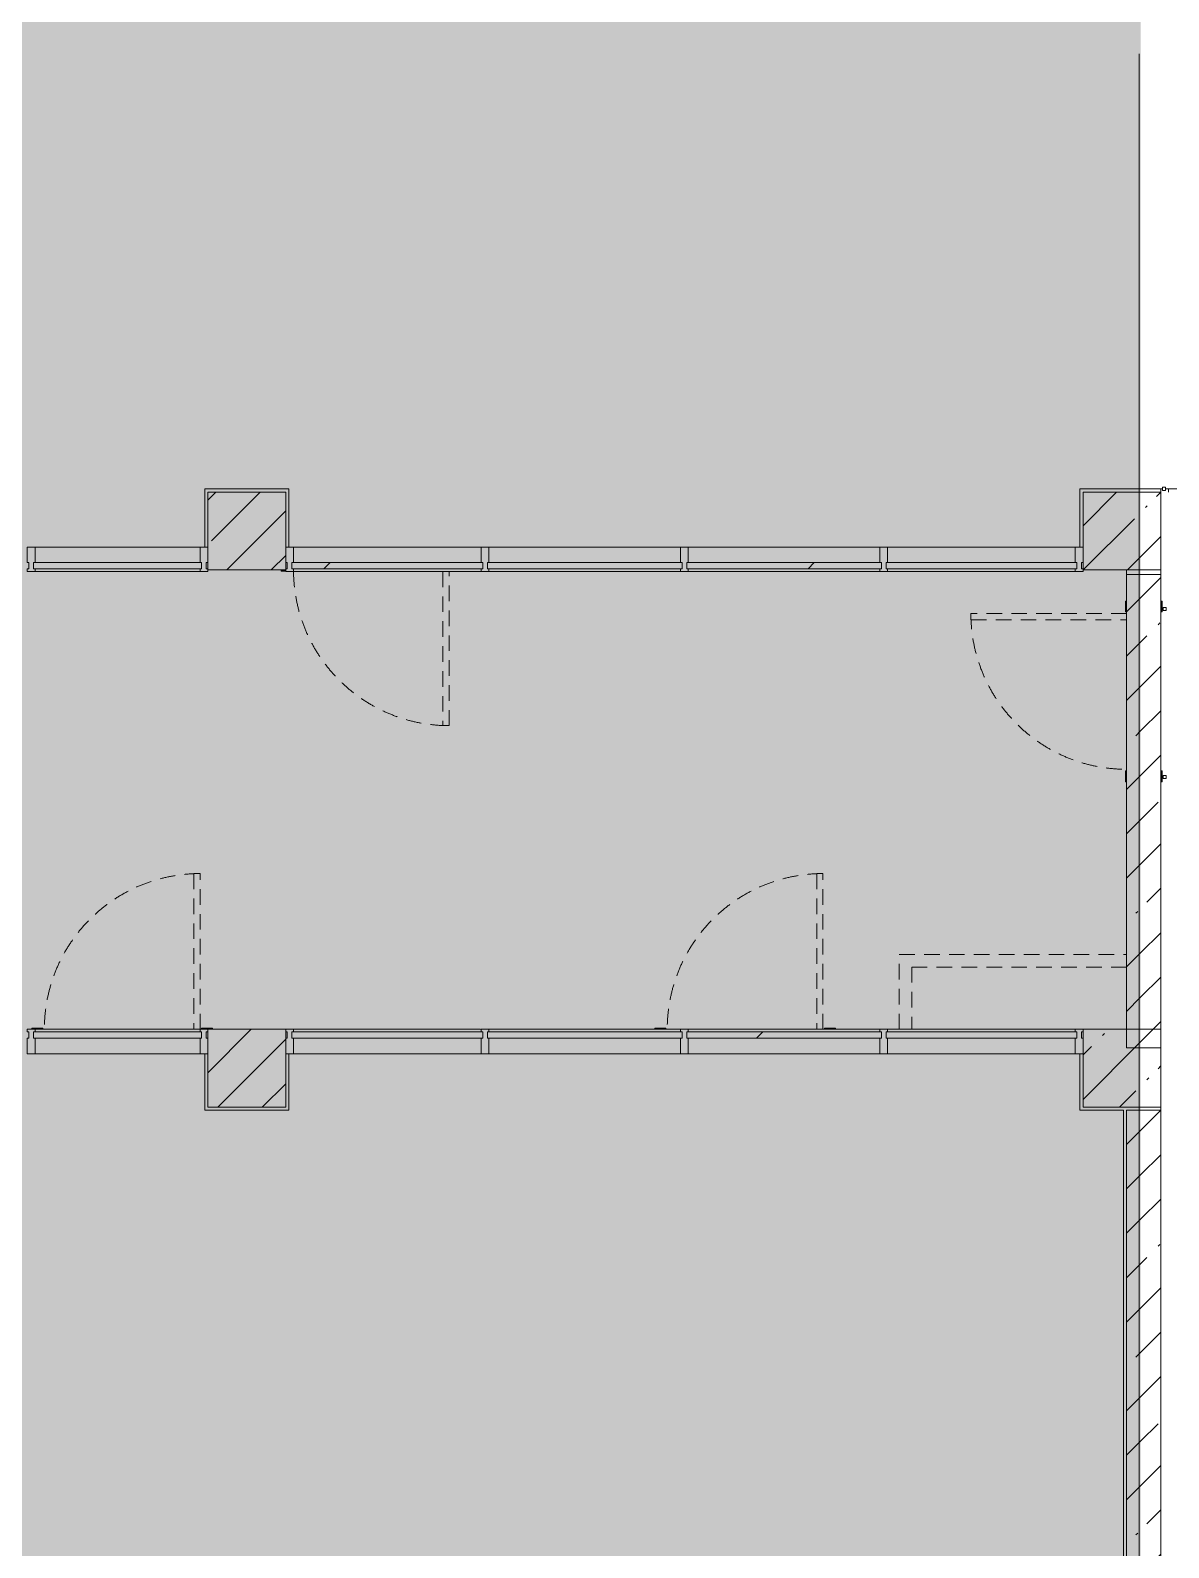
# Model space of a CAD drawing. Header units: millimetres. Extents: x 35111 to 235598, y -8553 to 29000.
# Drawn here: x 186028 to 193338, y 12321 to 22065 of the extents above; entities that cross this region are included whole.
import ezdxf

# ---------------------------------------------------------------- set-up
doc = ezdxf.new("R2010")
doc.units = ezdxf.units.MM
doc.linetypes.add('200_ШТРИХ__ш1_п0_6_', pattern=[160, 100, -60])
doc.layers.add('A-DETL-GENF-3', color=7, linetype='Continuous', lineweight=9, true_color=0xc0c0c0, transparency=0.4)
for name, color, linetype, lineweight in [('A-DETL-MBND-1', 7, '200_ШТРИХ__ш1_п0_6_', 9), ('A-GLAZ-CURT-3', 7, 'Continuous', 5), ('A-WALL-2', 7, 'Continuous', 5), ('I-WALL-3', 7, 'Continuous', 5), ('S-COLS-1', 7, 'Continuous', 5), ('Оси', 7, 'Continuous', 9)]:
    doc.layers.add(name, color=color, linetype=linetype, lineweight=lineweight)
for name, color, linetype, lineweight, true_color in [('A-FLOR-1', 7, 'Continuous', 5, 0xb7b7b7), ('A-FLOR-2', 7, 'Continuous', 5, 0xaaaaaa), ('A-GLAZ-CURT-2', 7, 'Continuous', 5, 0x737373), ('A-GLAZ-CWMG-2', 7, 'Continuous', 5, 0x737373), ('I-WALL-2', 7, 'Continuous', 5, 0x737373), ('S-COLS-2', 7, 'Continuous', 5, 0x737373)]:
    doc.layers.add(name, color=color, linetype=linetype, lineweight=lineweight, true_color=true_color)
pattern_1 = [(45, (108587.53, 0), (-285.1231, 285.1231), []), (45, (108872.65, 0), (-285.1231, 285.1231), [504.031, -100.806, 16.764, -84.042])]
pattern_2 = [(45, (-84450, -18850), (-285.1231, 285.1231), []), (45, (-84164.88, -18850), (-285.1231, 285.1231), [504.031, -100.806, 16.764, -84.042])]

# ---------------------------------------------------------------- blocks, each defined once
blk = doc.blocks.new('110_Дверь_СКБ_1Ст_Внутренняя1 - Д-4 1100x2100h_су мгн-V228-3_9_2_птичка')
at = {"layer": 'A-DETL-MBND-1'}
for points in [[(-447.5, 1100), (-487.5, 1100), (-487.5, 110), (-447.5, 110), (-447.5, 537.6)], [(562.5, 108), (562.5, 100), (592.5, 100), (592.5, 108)]]:
    blk.add_hatch(color=256, dxfattribs=at).paths.add_polyline_path(points)
for p, q in [((-487.5, 1100), (-487.5, 110)), ((-447.5, 1100), (-487.5, 1100)), ((-447.5, 110), (-447.5, 1100)), ((592.5, 108), (562.5, 108)), ((592.5, 100), (592.5, 108))]:
    blk.add_line(p, q, dxfattribs=at)
blk.add_arc((-487.5, 100), 1000, 0.57956, 90, dxfattribs=at)
blk = doc.blocks.new('BSC_Колонна _Прямоугольная - 500х500-V245-3_9_2_птичка')
at = {"layer": 'S-COLS-1'}
h = blk.add_hatch(dxfattribs=at)
h.set_pattern_fill('FP_140', color=256, style=0, pattern_type=2)
h.set_pattern_definition([(45, (-78830, -15400), (-285.1231, 285.1231), []), (45, (-78544.88, -15400), (-285.1231, 285.1231), [504.031, -100.806, 16.764, -84.042])])
h.paths.add_polyline_path([(-250, -250), (250, -250), (250, 250), (-250, 250), (-250, -129.8)])
at = {"layer": 'S-COLS-2'}
for p, q in [((250, 250), (-250, 250)), ((-250, 250), (-250, -250)), ((250, -250), (250, 250)), ((-250, -250), (250, -250))]:
    blk.add_line(p, q, dxfattribs=at)
blk = doc.blocks.new('110_Дверь_СКБ_1Ст_Внутренняя1 - Д-4 _л_ 1100x2100h_су мгн-32399982-3_9_2_птичка')
at = {"layer": 'A-DETL-MBND-1'}
for points in [[(472.5, 221.1), (472.5, 110), (512.5, 110), (512.5, 1110), (472.5, 1110), (472.5, 687.2)], [(-567.5, 110), (-497.5, 110), (-497.5, 118), (-567.5, 118)], [(522.5, 110), (592.5, 110), (592.5, 118), (522.5, 118)], [(-567.5, -118), (-497.5, -118), (-497.5, -110), (-567.5, -110)], [(522.5, -118), (592.5, -118), (592.5, -110), (522.5, -110)]]:
    blk.add_hatch(color=256, dxfattribs=at).paths.add_polyline_path(points)
for p, q in [((512.5, 1110), (472.5, 1110)), ((472.5, 1110), (472.5, 110)), ((512.5, 110), (512.5, 1110)), ((-497.5, 118), (-567.5, 118)), ((-567.5, 118), (-567.5, 110)), ((-497.5, 110), (-497.5, 118)), ((592.5, 118), (522.5, 118)), ((522.5, 118), (522.5, 110)), ((592.5, 110), (592.5, 118)), ((-567.5, -110), (-567.5, -118)), ((-567.5, -118), (-497.5, -118)), ((-497.5, -118), (-497.5, -110)), ((522.5, -110), (522.5, -118)), ((522.5, -118), (592.5, -118)), ((592.5, -118), (592.5, -110))]:
    blk.add_line(p, q, dxfattribs=at)
blk.add_arc((512.5, 110), 1000, 90, 180, dxfattribs=at)
blk = doc.blocks.new('110_Дверь_СКБ_1Ст_Внутренняя1 - Д-4 _л_ 1100x2100h_су мгн-32399984-3_9_2_птичка')
at = {"layer": 'A-DETL-MBND-1'}
for points in [[(472.5, 40), (512.5, 40), (512.5, 1040), (472.5, 1040), (472.5, 108)], [(-547.5, 40), (-497.5, 40), (-497.5, 48), (-567.5, 48), (-567.5, 40), (-557.5, 40)], [(562.5, 40), (592.5, 40), (592.5, 48), (522.5, 48), (522.5, 40), (552.5, 40)]]:
    blk.add_hatch(color=256, dxfattribs=at).paths.add_polyline_path(points)
for p, q in [((512.5, 1040), (472.5, 1040)), ((472.5, 1040), (472.5, 40)), ((512.5, 40), (512.5, 1040)), ((-497.5, 48), (-567.5, 48)), ((-567.5, 48), (-567.5, 40)), ((-497.5, 40), (-497.5, 48)), ((592.5, 48), (522.5, 48)), ((522.5, 48), (522.5, 40)), ((592.5, 40), (592.5, 48))]:
    blk.add_line(p, q, dxfattribs=at)
blk.add_arc((512.5, 40), 1000, 90, 180, dxfattribs=at)
blk = doc.blocks.new('BSC_Колонна _Прямоугольная - 500х500-V298-3_9_2_птичка')
at = {"layer": 'S-COLS-1'}
h = blk.add_hatch(dxfattribs=at)
h.set_pattern_fill('FP_149', color=256, style=0, pattern_type=2)
h.set_pattern_definition([(45, (-78830, -18850), (-285.1231, 285.1231), []), (45, (-78544.88, -18850), (-285.1231, 285.1231), [504.031, -100.806, 16.764, -84.042])])
h.paths.add_polyline_path([(-250, -250), (250, -250), (250, 250), (-250, 250), (-250, -109.1)])
at = {"layer": 'S-COLS-2'}
for p, q in [((250, 250), (-250, 250)), ((-250, 250), (-250, -250)), ((250, -250), (250, 250)), ((-250, -250), (250, -250))]:
    blk.add_line(p, q, dxfattribs=at)
blk = doc.blocks.new('BSC_Колонна _Прямоугольная - 500х500-V299-3_9_2_птичка')
at = {"layer": 'S-COLS-1'}
h = blk.add_hatch(dxfattribs=at)
h.set_pattern_fill('FP_150', color=256, style=0, pattern_type=2)
h.set_pattern_definition(pattern_2)
h.paths.add_polyline_path([(-81.1, -250), (120, -250), (120, 250), (-250, 250), (-250, -250)])
h = blk.add_hatch(dxfattribs=at)
h.set_pattern_fill('FP_150', color=256, style=0, pattern_type=2)
h.set_pattern_definition(pattern_2)
h.paths.add_polyline_path([(250, -250), (250, 250), (120, 250), (120, -250)])
for p, q in [((250, 250), (120, 250)), ((250, -250), (250, 250)), ((120, -250), (250, -250))]:
    blk.add_line(p, q, dxfattribs=at)
at = {"layer": 'S-COLS-2'}
for p, q in [((120, 250), (-250, 250)), ((-250, 250), (-250, -250)), ((-250, -250), (120, -250))]:
    blk.add_line(p, q, dxfattribs=at)
blk = doc.blocks.new('Прямоугольный импост - Импост структурный с накладкой - 160мм-23618922-3_9_2_птичка')
at = {"layer": 'A-GLAZ-CWMG-2'}
for p, q in [((-50, 0), (-50, 17)), ((-50, 17), (0, 17)), ((-40, 0), (-50, 0)), ((-40, -40), (-40, 0)), ((0, 0), (-10, 0)), ((-10, 0), (-10, -40)), ((0, 17), (0, 7)), ((-50, -140), (-50, -40)), ((-50, -40), (-40, -40)), ((-10, -40), (0, -40)), ((0, -140), (-50, -140))]:
    blk.add_line(p, q, dxfattribs=at)
blk = doc.blocks.new('Прямоугольный импост - Импост структурный с накладкой - 160мм-30335138-3_9_2_птичка')
at = {"layer": 'A-GLAZ-CWMG-2'}
for p, q in [((-50, 40), (-50, 140)), ((-50, 140), (0, 140)), ((-40, 40), (-50, 40)), ((-50, -17), (-50, 0)), ((-50, 0), (-40, 0)), ((-40, 0), (-40, 40)), ((-10, 40), (-10, 0)), ((0, 40), (-10, 40)), ((-10, 0), (0, 0)), ((0, -17), (-50, -17))]:
    blk.add_line(p, q, dxfattribs=at)
blk = doc.blocks.new('Системная панель - Стекло - 40мм-30335156-3_9_2_птичка')
at = {"layer": 'A-GLAZ-CURT-3'}
h = blk.add_hatch(dxfattribs=at)
h.set_pattern_fill('FP_154', color=256, style=0, pattern_type=2)
h.set_pattern_definition([(45, (-80232.5, -15133), (-1414.214, 1414.214), [1000, -3000]), (45, (-81232.5, -15633), (-1414.214, 1414.214), [3000, -1000]), (45, (-79232.5, -16133), (-1414.214, 1414.214), [1000, -3000])])
h.paths.add_polyline_path([(-490.7, -40), (612.5, -40), (612.5, 0), (-612.5, 0), (-612.5, -40)])
at = {"layer": 'A-GLAZ-CURT-2'}
for p, q in [((612.5, 0), (-612.5, 0)), ((-612.5, 0), (-612.5, -40)), ((-612.5, -40), (612.5, -40)), ((612.5, -40), (612.5, 0))]:
    blk.add_line(p, q, dxfattribs=at)
blk = doc.blocks.new('Прямоугольный импост - Импост структурный с накладкой - 160мм-23562106-3_9_2_птичка')
at = {"layer": 'A-GLAZ-CWMG-2'}
for p, q in [((80330.2, 15650), (79130, 15650)), ((80335, 15493), (79130, 15493))]:
    blk.add_line(p, q, dxfattribs=at)
blk = doc.blocks.new('Прямоугольный импост - Импост структурный с накладкой - 160мм-V301-3_9_2_птичка')
at = {"layer": 'A-GLAZ-CWMG-2'}
for p, q in [((-50, 40), (-50, 140)), ((-50, 140), (0, 140)), ((0, 140), (0, 40)), ((-40, 40), (-50, 40)), ((-50, -17), (-50, 0)), ((-50, 0), (-40, 0)), ((-40, 0), (-40, 40)), ((-10, 40), (-10, 0)), ((0, 40), (-10, 40)), ((-10, 0), (0, 0)), ((0, 0), (0, -17)), ((0, -17), (-50, -17))]:
    blk.add_line(p, q, dxfattribs=at)
blk = doc.blocks.new('Прямоугольный импост - Импост структурный с накладкой - 160мм-30335139-3_9_2_птичка')
at = {"layer": 'A-GLAZ-CWMG-2'}
for p, q in [((0, 140), (-50, 140)), ((-50, 140), (-50, 40)), ((-50, 40), (-40, 40)), ((-40, 0), (-50, 0)), ((-50, 0), (-50, -17)), ((-40, 40), (-40, 0)), ((-10, 0), (-10, 40)), ((-10, 40), (0, 40)), ((0, 0), (-10, 0)), ((-50, -17), (0, -17))]:
    blk.add_line(p, q, dxfattribs=at)
blk = doc.blocks.new('Системная панель - Стекло - 40мм-30335157-3_9_2_птичка')
at = {"layer": 'A-GLAZ-CURT-3'}
h = blk.add_hatch(dxfattribs=at)
h.set_pattern_fill('FP_155', color=256, style=0, pattern_type=2)
h.set_pattern_definition([(45, (-82780, -15133), (-1414.214, 1414.214), [1000, -3000]), (45, (-83780, -15633), (-1414.214, 1414.214), [3000, -1000]), (45, (-81780, -16133), (-1414.214, 1414.214), [1000, -3000])])
h.paths.add_polyline_path([(625, -40), (625, 0), (-625, 0), (-625, -40), (-241.6, -40)])
at = {"layer": 'A-GLAZ-CURT-2'}
for p, q in [((625, 0), (-625, 0)), ((-625, 0), (-625, -40)), ((-625, -40), (625, -40)), ((625, -40), (625, 0))]:
    blk.add_line(p, q, dxfattribs=at)
blk = doc.blocks.new('Прямоугольный импост - Импост структурный с накладкой - 160мм-23562108-3_9_2_птичка')
at = {"layer": 'A-GLAZ-CWMG-2'}
for p, q in [((82895, 15650), (81665, 15650)), ((82895, 15493), (81665, 15493))]:
    blk.add_line(p, q, dxfattribs=at)
blk = doc.blocks.new('Прямоугольный импост - Импост структурный с накладкой - 160мм-30335135-3_9_2_птичка')
at = {"layer": 'A-GLAZ-CWMG-2'}
for p, q in [((-25, 40), (-25, 140)), ((-25, 140), (25, 140)), ((25, 140), (25, 40)), ((-15, 40), (-25, 40)), ((-25, -17), (-25, 0)), ((-25, 0), (-15, 0)), ((-15, 0), (-15, 40)), ((15, 40), (15, 0)), ((25, 40), (15, 40)), ((15, 0), (25, 0)), ((25, 0), (25, -17)), ((25, -17), (-25, -17))]:
    blk.add_line(p, q, dxfattribs=at)
blk = doc.blocks.new('Системная панель - Стекло - 40мм-23618921-3_9_2_птичка')
at = {"layer": 'A-GLAZ-CURT-3'}
h = blk.add_hatch(dxfattribs=at)
h.set_pattern_fill('FP_156', color=256, style=0, pattern_type=2)
h.set_pattern_definition([(45, (-80232.5, -18107), (-1414.214, 1414.214), [1000, -3000]), (45, (-81232.5, -18607), (-1414.214, 1414.214), [3000, -1000]), (45, (-79232.5, -19107), (-1414.214, 1414.214), [1000, -3000])])
h.paths.add_polyline_path([(612.5, 0), (612.5, 40), (-612.5, 40), (-612.5, 0), (-490.7, 0)])
at = {"layer": 'A-GLAZ-CURT-2'}
for p, q in [((612.5, 40), (-612.5, 40)), ((-612.5, 40), (-612.5, 0)), ((612.5, 0), (612.5, 40)), ((-612.5, 0), (612.5, 0))]:
    blk.add_line(p, q, dxfattribs=at)
blk = doc.blocks.new('Прямоугольный импост - Импост структурный с накладкой - 160мм-23562040-3_9_2_птичка')
at = {"layer": 'A-GLAZ-CWMG-2'}
for p, q in [((80335, 18747), (79130, 18747)), ((80335, 18590), (79130, 18590))]:
    blk.add_line(p, q, dxfattribs=at)
blk = doc.blocks.new('Прямоугольный импост - Импост структурный с накладкой - 160мм-23618923-3_9_2_птичка')
at = {"layer": 'A-GLAZ-CWMG-2'}
for p, q in [((0, 17), (-50, 17)), ((-50, 17), (-50, 0)), ((-50, 0), (-40, 0)), ((-40, 0), (-40, -40)), ((-10, -40), (-10, 0)), ((-10, 0), (0, 0)), ((0, 7), (0, 17)), ((-40, -40), (-50, -40)), ((-50, -40), (-50, -140)), ((0, -40), (-10, -40)), ((-50, -140), (0, -140))]:
    blk.add_line(p, q, dxfattribs=at)
blk = doc.blocks.new('Системная панель - Стекло - 40мм-V302-3_9_2_птичка')
at = {"layer": 'A-GLAZ-CURT-2'}
for p, q in [((612.5, 40), (-612.5, 40)), ((-612.5, 40), (-612.5, 0)), ((612.5, 0), (612.5, 40)), ((-612.5, 0), (612.5, 0))]:
    blk.add_line(p, q, dxfattribs=at)
blk = doc.blocks.new('Прямоугольный импост - Импост структурный с накладкой - 160мм-23618920-3_9_2_птичка')
at = {"layer": 'A-GLAZ-CWMG-2'}
for p, q in [((-25, 0), (-25, 17)), ((-25, 17), (25, 17)), ((-15, 0), (-25, 0)), ((-15, -40), (-15, 0)), ((25, 0), (15, 0)), ((15, 0), (15, -40)), ((25, 17), (25, 0)), ((-25, -140), (-25, -40)), ((-25, -40), (-15, -40)), ((15, -40), (25, -40)), ((25, -40), (25, -140)), ((25, -140), (-25, -140))]:
    blk.add_line(p, q, dxfattribs=at)
blk = doc.blocks.new('Системная панель - Стекло - 40мм-V322-3_9_2_птичка')
at = {"layer": 'A-GLAZ-CURT-2'}
for p, q in [((625, 0), (-625, 0)), ((-625, 0), (-625, -40)), ((-625, -40), (625, -40)), ((625, -40), (625, 0))]:
    blk.add_line(p, q, dxfattribs=at)
blk = doc.blocks.new('Системная панель - Стекло - 40мм-23618924-3_9_2_птичка')
at = {"layer": 'A-GLAZ-CURT-3'}
h = blk.add_hatch(dxfattribs=at)
h.set_pattern_fill('FP_176', color=256, style=0, pattern_type=2)
h.set_pattern_definition([(45, (-82780, -18107), (-1414.214, 1414.214), [1000, -3000]), (45, (-83780, -18607), (-1414.214, 1414.214), [3000, -1000]), (45, (-81780, -19107), (-1414.214, 1414.214), [1000, -3000])])
h.paths.add_polyline_path([(625, 0), (625, 40), (-625, 40), (-625, 0)])
at = {"layer": 'A-GLAZ-CURT-2'}
for p, q in [((625, 40), (-625, 40)), ((-625, 40), (-625, 0)), ((-625, 0), (625, 0)), ((625, 0), (625, 40))]:
    blk.add_line(p, q, dxfattribs=at)
blk = doc.blocks.new('Прямоугольный импост - Импост структурный с накладкой - 160мм-23562109-3_9_2_птичка')
at = {"layer": 'A-GLAZ-CWMG-2'}
for p, q in [((81615, 15650), (80385, 15650)), ((81615, 15493), (80385, 15493))]:
    blk.add_line(p, q, dxfattribs=at)
blk = doc.blocks.new('Прямоугольный импост - Импост структурный с накладкой - 160мм-30335136-3_9_2_птичка')
at = {"layer": 'A-GLAZ-CWMG-2'}
for p, q in [((-25, 40), (-25, 140)), ((-25, 140), (25, 140)), ((25, 140), (25, 40)), ((-15, 40), (-25, 40)), ((-25, -17), (-25, 0)), ((-25, 0), (-15, 0)), ((-15, 0), (-15, 40)), ((15, 40), (15, 0)), ((25, 40), (15, 40)), ((15, 0), (25, 0)), ((25, 0), (25, -17)), ((25, -17), (-25, -17))]:
    blk.add_line(p, q, dxfattribs=at)
blk = doc.blocks.new('Прямоугольный импост - Импост структурный с накладкой - 160мм-22751478-3_9_2_птичка')
at = {"layer": 'A-GLAZ-CWMG-2'}
for p, q in [((82895, 18747), (81665, 18747)), ((82895, 18590), (81665, 18590))]:
    blk.add_line(p, q, dxfattribs=at)
blk = doc.blocks.new('Системная панель - Стекло - 40мм-V323-3_9_2_птичка')
at = {"layer": 'A-GLAZ-CURT-2'}
for p, q in [((625, 40), (-625, 40)), ((-625, 40), (-625, 0)), ((-625, 0), (625, 0)), ((625, 0), (625, 40))]:
    blk.add_line(p, q, dxfattribs=at)
blk = doc.blocks.new('Системная панель - Стекло - 40мм-V324-3_9_2_птичка')
at = {"layer": 'A-GLAZ-CURT-2'}
for p, q in [((612.5, 0), (-612.5, 0)), ((-612.5, 0), (-612.5, -40)), ((-612.5, -40), (612.5, -40)), ((612.5, -40), (612.5, 0))]:
    blk.add_line(p, q, dxfattribs=at)
blk = doc.blocks.new('Прямоугольный импост - Импост структурный с накладкой - 160мм-23562112-3_9_2_птичка')
at = {"layer": 'A-GLAZ-CWMG-2'}
for p, q in [((84150, 15650), (82945, 15650)), ((84150, 15493), (82945, 15493))]:
    blk.add_line(p, q, dxfattribs=at)
blk = doc.blocks.new('Системная панель - Стекло - 40мм-V327-3_9_2_птичка')
at = {"layer": 'A-GLAZ-CURT-2'}
for p, q in [((540, 0), (-540, 0)), ((-540, 0), (-540, -40)), ((540, -40), (540, 0)), ((-540, -40), (540, -40))]:
    blk.add_line(p, q, dxfattribs=at)
blk = doc.blocks.new('Прямоугольный импост - Импост структурный с накладкой - 160мм-23562335-3_9_2_птичка')
at = {"layer": 'A-GLAZ-CWMG-2'}
for p, q in [((78530, 15650), (77470, 15650)), ((78530, 15493), (77470, 15493))]:
    blk.add_line(p, q, dxfattribs=at)
blk = doc.blocks.new('Системная панель - Стекло - 40мм-V328-3_9_2_птичка')
at = {"layer": 'A-GLAZ-CURT-2'}
for p, q in [((540, 40), (-540, 40)), ((-540, 40), (-540, 0)), ((-540, 0), (540, 0)), ((540, 0), (540, 40))]:
    blk.add_line(p, q, dxfattribs=at)
blk = doc.blocks.new('Прямоугольный импост - Импост структурный с накладкой - 160мм-23562401-3_9_2_птичка')
at = {"layer": 'A-GLAZ-CWMG-2'}
for p, q in [((75150, 18747), (74090, 18747)), ((75150, 18590), (74090, 18590))]:
    blk.add_line(p, q, dxfattribs=at)

msp = doc.modelspace()

# ---------------------------------------------------------------- hatches: boundary and pattern name
at = {"layer": 'A-DETL-GENF-3'}
msp.add_hatch(color=256, dxfattribs=at).paths.add_polyline_path([(179439.5, -251.7), (184437.5, -251.7), (184437.5, 3288.3), (193157.5, 3288.3), (193157.5, 27348.3), (150497.5, 27348.3), (150497.5, 23888.3), (146897.6, 23888.3), (146897.6, -251.7), (178507.3, -251.7)])
at = {"layer": 'I-WALL-3'}
h = msp.add_hatch(dxfattribs=at)
h.set_pattern_fill('FP_101', color=256, style=0, pattern_type=2)
h.set_pattern_definition(pattern_1)
h.paths.add_polyline_path([(193157.5, 15530), (193157.5, 18570), (193067.5, 18570), (193067.5, 15530)])
h = msp.add_hatch(dxfattribs=at)
h.set_pattern_fill('FP_101', color=256, style=0, pattern_type=2)
h.set_pattern_definition(pattern_1)
h.paths.add_polyline_path([(193287.5, 15530), (193287.5, 18570), (193157.5, 18570), (193157.5, 15530)])
h = msp.add_hatch(dxfattribs=at)
h.set_pattern_fill('FP_101', color=256, style=0, pattern_type=2)
h.set_pattern_definition(pattern_1)
h.paths.add_polyline_path([(193157.5, 4050), (193157.5, 15130), (193067.5, 15130), (193067.5, 4050)])
h = msp.add_hatch(dxfattribs=at)
h.set_pattern_fill('FP_101', color=256, style=0, pattern_type=2)
h.set_pattern_definition(pattern_1)
h.paths.add_polyline_path([(193157.5, 4050), (193287.5, 4050), (193287.5, 15130), (193157.5, 15130), (193157.5, 4279.6)])
at = {"layer": 'S-COLS-1'}
h = msp.add_hatch(dxfattribs=at)
h.set_pattern_fill('FP_101', color=256, style=0, pattern_type=2)
h.set_pattern_definition(pattern_1)
h.paths.add_polyline_path([(193157.5, 15150), (193157.5, 15650), (192787.5, 15650), (192787.5, 15150)])
h = msp.add_hatch(dxfattribs=at)
h.set_pattern_fill('FP_101', color=256, style=0, pattern_type=2)
h.set_pattern_definition(pattern_1)
h.paths.add_polyline_path([(193287.5, 15150), (193287.5, 15650), (193157.5, 15650), (193157.5, 15150)])

# ---------------------------------------------------------------- linework, layer by layer
at = {"layer": 'A-DETL-MBND-1'}
for p, q in [((193322.5, 18358.5), (193302.5, 18358.5)), ((193302.5, 18358.5), (193302.5, 18338.5)), ((193302.5, 18338.5), (193322.5, 18338.5)), ((193322.5, 18338.5), (193322.5, 18358.5)), ((193322.5, 17280), (193302.5, 17280)), ((193302.5, 17280), (193302.5, 17260)), ((193302.5, 17260), (193322.5, 17260)), ((193322.5, 17260), (193322.5, 17280)), ((191607.5, 15650), (191607.5, 16130)), ((191607.5, 16130), (193067.5, 16130)), ((191687.5, 16050), (191687.5, 15650)), ((193067.5, 16050), (191687.5, 16050))]:
    msp.add_line(p, q, dxfattribs=at)
at = {"layer": 'A-FLOR-1'}
for p, q in [((187147.5, 18747), (187147.5, 19120)), ((187147.5, 19120), (187687.5, 19120)), ((187687.5, 19120), (187687.5, 18747)), ((192767.5, 18747), (192767.5, 19120)), ((192767.5, 19120), (193298, 19120)), ((193067.5, 18600), (193067.5, 18570)), ((187147.5, 15130), (187147.5, 15493)), ((187687.5, 15493), (187687.5, 15130)), ((192767.5, 15130), (192767.5, 15493)), ((187687.5, 15130), (187147.5, 15130)), ((193047.5, 15130), (192767.5, 15130)), ((193047.5, 11900), (193047.5, 15130))]:
    msp.add_line(p, q, dxfattribs=at)
at = {"layer": 'A-FLOR-2'}
for p, q in [((193287.5, 19100), (193287.5, 19120)), ((193318, 19120), (193577.5, 19120)), ((193337.5, 19120), (193337.5, 19100)), ((193287.5, 18570), (193287.5, 18600)), ((193287.5, 15130), (193287.5, 15150))]:
    msp.add_line(p, q, dxfattribs=at)
at = {"layer": 'A-WALL-2'}
for p, q in [((193318, 19131), (193298, 19131)), ((193298, 19131), (193298, 19111)), ((193298, 19111), (193318, 19111)), ((193318, 19111), (193318, 19131))]:
    msp.add_line(p, q, dxfattribs=at)
at = {"layer": 'I-WALL-2'}
for p, q in [((193067.5, 18570), (193067.5, 15530)), ((193067.5, 15130), (193067.5, 11880))]:
    msp.add_line(p, q, dxfattribs=at)
at = {"layer": 'I-WALL-3'}
for p, q in [((193287.5, 18570), (193067.5, 18570)), ((193287.5, 15530), (193287.5, 18570)), ((193067.5, 15530), (193287.5, 15530)), ((193287.5, 15130), (193067.5, 15130)), ((193287.5, 4050), (193287.5, 15130))]:
    msp.add_line(p, q, dxfattribs=at)
at = {"layer": 'S-COLS-1'}
for p, q in [((193287.5, 15650), (193157.5, 15650)), ((193287.5, 15150), (193287.5, 15650)), ((193157.5, 15150), (193287.5, 15150))]:
    msp.add_line(p, q, dxfattribs=at)
at = {"layer": 'S-COLS-2'}
for p, q in [((193157.5, 15650), (192787.5, 15650)), ((192787.5, 15650), (192787.5, 15150)), ((192787.5, 15150), (193157.5, 15150))]:
    msp.add_line(p, q, dxfattribs=at)
at = {"layer": 'Оси'}
msp.add_line((193147.5, 10029.8), (193147.5, 21915.1), dxfattribs=at)

# ---------------------------------------------------------------- block references
at = {"layer": 'A-DETL-MBND-1'}
for name, p, rotation in [('110_Дверь_СКБ_1Ст_Внутренняя1 - Д-4 1100x2100h_су мгн-V228-3_9_2_птичка', (188230, 18700), 180), ('110_Дверь_СКБ_1Ст_Внутренняя1 - Д-4 _л_ 1100x2100h_су мгн-32399982-3_9_2_птичка', (193177.5, 17807.5), 89.9999999999999)]:
    msp.add_blockref(name, p, dxfattribs=dict(at, rotation=rotation))
for p in [(186605, 15610), (190605, 15610)]:
    msp.add_blockref('110_Дверь_СКБ_1Ст_Внутренняя1 - Д-4 _л_ 1100x2100h_су мгн-32399984-3_9_2_птичка', p, dxfattribs=at)
at = {"layer": 'A-GLAZ-CURT-2'}
for name, p in [('Системная панель - Стекло - 40мм-V328-3_9_2_птичка', (186587.5, 18607)), ('Системная панель - Стекло - 40мм-23618921-3_9_2_птичка', (188320, 18607)), ('Системная панель - Стекло - 40мм-V323-3_9_2_птичка', (189587.5, 18607)), ('Системная панель - Стекло - 40мм-23618924-3_9_2_птичка', (190867.5, 18607)), ('Системная панель - Стекло - 40мм-V302-3_9_2_птичка', (192135, 18607)), ('Системная панель - Стекло - 40мм-V327-3_9_2_птичка', (186587.5, 15633)), ('Системная панель - Стекло - 40мм-30335156-3_9_2_птичка', (188320, 15633)), ('Системная панель - Стекло - 40мм-V322-3_9_2_птичка', (189587.5, 15633)), ('Системная панель - Стекло - 40мм-30335157-3_9_2_птичка', (190867.5, 15633)), ('Системная панель - Стекло - 40мм-V324-3_9_2_птичка', (192135, 15633))]:
    msp.add_blockref(name, p, dxfattribs=at)
at = {"layer": 'A-GLAZ-CWMG-2', "extrusion": (0, 0, -1), "rotation": 180}
for name, p in [('Прямоугольный импост - Импост структурный с накладкой - 160мм-23618920-3_9_2_птичка', (-186032.5, 18607)), ('Прямоугольный импост - Импост структурный с накладкой - 160мм-23618922-3_9_2_птичка', (-187167.5, 18607)), ('Прямоугольный импост - Импост структурный с накладкой - 160мм-23618920-3_9_2_птичка', (-188947.5, 18607)), ('Прямоугольный импост - Импост структурный с накладкой - 160мм-23618920-3_9_2_птичка', (-190227.5, 18607)), ('Прямоугольный импост - Импост структурный с накладкой - 160мм-23618920-3_9_2_птичка', (-191507.5, 18607)), ('Прямоугольный импост - Импост структурный с накладкой - 160мм-23618922-3_9_2_птичка', (-192787.5, 18607)), ('Прямоугольный импост - Импост структурный с накладкой - 160мм-30335136-3_9_2_птичка', (-186032.5, 15633)), ('Прямоугольный импост - Импост структурный с накладкой - 160мм-30335138-3_9_2_птичка', (-187167.5, 15633)), ('Прямоугольный импост - Импост структурный с накладкой - 160мм-30335136-3_9_2_птичка', (-188947.5, 15633)), ('Прямоугольный импост - Импост структурный с накладкой - 160мм-30335135-3_9_2_птичка', (-190227.5, 15633)), ('Прямоугольный импост - Импост структурный с накладкой - 160мм-30335136-3_9_2_птичка', (-191507.5, 15633)), ('Прямоугольный импост - Импост структурный с накладкой - 160мм-V301-3_9_2_птичка', (-192787.5, 15633))]:
    msp.add_blockref(name, p, dxfattribs=at)
at = {"layer": 'A-GLAZ-CWMG-2'}
for name, p in [('Прямоугольный импост - Импост структурный с накладкой - 160мм-23562401-3_9_2_птичка', (111967.5, 0)), ('Прямоугольный импост - Импост структурный с накладкой - 160мм-23562040-3_9_2_птичка', (108587.5, 0)), ('Прямоугольный импост - Импост структурный с накладкой - 160мм-22751478-3_9_2_птичка', (107307.5, 0)), ('Прямоугольный импост - Импост структурный с накладкой - 160мм-22751478-3_9_2_птичка', (108587.5, 0)), ('Прямоугольный импост - Импост структурный с накладкой - 160мм-23562040-3_9_2_птичка', (112402.5, 0)), ('Прямоугольный импост - Импост структурный с накладкой - 160мм-23562335-3_9_2_птичка', (108587.5, 0)), ('Прямоугольный импост - Импост структурный с накладкой - 160мм-23562106-3_9_2_птичка', (108587.5, 0)), ('Прямоугольный импост - Импост структурный с накладкой - 160мм-23562109-3_9_2_птичка', (108587.5, 0)), ('Прямоугольный импост - Импост структурный с накладкой - 160мм-23562108-3_9_2_птичка', (108587.5, 0)), ('Прямоугольный импост - Импост структурный с накладкой - 160мм-23562112-3_9_2_птичка', (108587.5, 0))]:
    msp.add_blockref(name, p, dxfattribs=at)
at = {"layer": 'A-GLAZ-CWMG-2', "rotation": 180}
for name, p in [('Прямоугольный импост - Импост структурный с накладкой - 160мм-23618923-3_9_2_птичка', (187667.5, 18607)), ('Прямоугольный импост - Импост структурный с накладкой - 160мм-30335139-3_9_2_птичка', (187667.5, 15633))]:
    msp.add_blockref(name, p, dxfattribs=at)
at = {"layer": 'S-COLS-1'}
msp.add_blockref('BSC_Колонна _Прямоугольная - 500х500-V299-3_9_2_птичка', (193037.5, 18850), dxfattribs=at)
at = {"layer": 'S-COLS-2'}
for name, p in [('BSC_Колонна _Прямоугольная - 500х500-V298-3_9_2_птичка', (187417.5, 18850)), ('BSC_Колонна _Прямоугольная - 500х500-V245-3_9_2_птичка', (187417.5, 15400))]:
    msp.add_blockref(name, p, dxfattribs=at)

doc.saveas('drawing.dxf')
